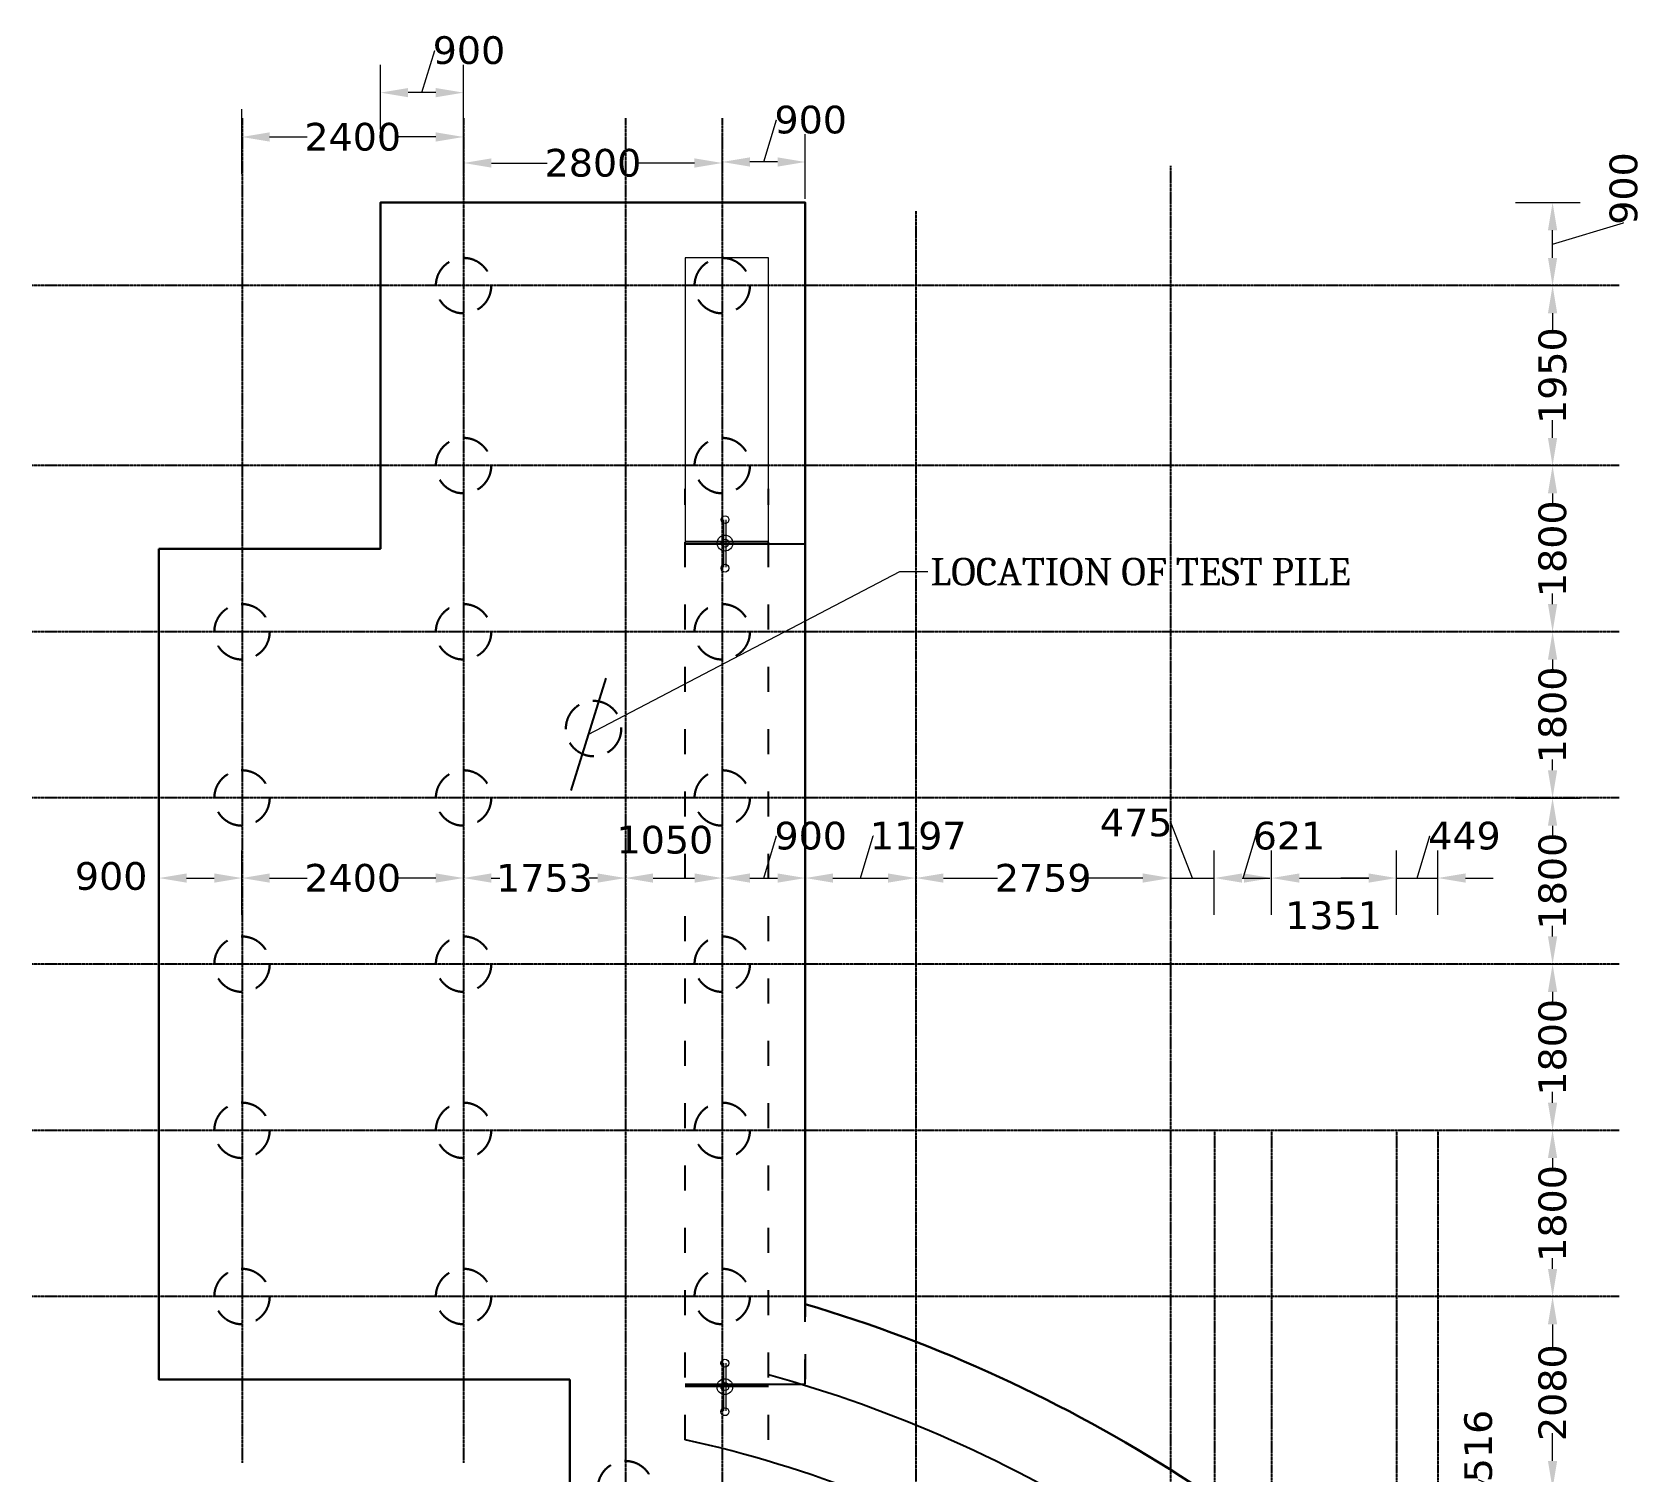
# Model space of a CAD drawing. Header units: millimetres. Extents: x 1475046 to 1606987, y -2702623 to -2509203.
# Drawn here: x 1589391 to 1606827, y -2670923 to -2655330 of the extents above; entities that cross this region are included whole.
import ezdxf

# ---------------------------------------------------------------- set-up
doc = ezdxf.new("R2010")
doc.units = ezdxf.units.MM
doc.header["$LTSCALE"] = 25
doc.header["$MEASUREMENT"] = 0
doc.header["$PDMODE"] = 3
for name, pattern in [('ACAD_ISO03W100', [30, 12, -18]), ('CENTER', [2, 1.25, -0.25, 0.25, -0.25]), ('HIDDEN', [0.375, 0.25, -0.125])]:
    doc.linetypes.add(name, pattern=pattern)
doc.layers.get('0').update_dxf_attribs({"lineweight": 13})
doc.layers.get('Defpoints').update_dxf_attribs({"color": 230, "lineweight": 9})
for name, color, linetype in [('CL', 8, 'CENTER'), ('Pile Cap', 21, 'Continuous'), ('SLOPEEARTH', 3, 'Continuous')]:
    doc.layers.add(name, color=color, linetype=linetype)
for name, color, linetype, lineweight in [('COLUMN', 1, 'Continuous', 25), ('DIMEN', 8, 'Continuous', 9), ('PILE', 214, 'Continuous', 30), ('text', 7, 'Continuous', 18)]:
    doc.layers.add(name, color=color, linetype=linetype, lineweight=lineweight)
doc.styles.get("Standard").update_dxf_attribs({"font": 'swissl.ttf'})
doc.styles.add('swis lt cn bt', font='verdana.ttf')
doc.dimstyles.new('meter', dxfattribs={"dimtxt": 150, "dimasz": 5, "dimexe": 3, "dimexo": 4, "dimgap": 1, "dimtad": 1, "dimdec": 0, "dimzin": 0, "dimdsep": 46, "dimtxsty": 'swis lt cn bt', "dimblk": 'OBLIQUE', "dimcen": 3, "dimdle": 3, "dimclrd": 8, "dimclre": 8, "dimclrt": 7, "dimadec": 0, "dimazin": 0, "dimtfac": 1, "dimtdec": 0, "dimtofl": 0, "dimtmove": 1, "dimatfit": 2, "dimldrblk": 'OBLIQUE', "dimfxl": 1, "dimtolj": 1, "dimtzin": 0, "dimlwd": 9, "dimlwe": 9, "dimarcsym": 0})

# ---------------------------------------------------------------- blocks, each defined once
blk = doc.blocks.new('*D157')
at = {"layer": 'Defpoints', "color": 0, "ltscale": 100, "transparency": 16777216}
for p in [(1596865, -2656736), (1596865, -2657175), (1597765, -2657175)]:
    blk.add_point(p, dxfattribs=at)
at = {"layer": 'DIMEN', "color": 8, "lineweight": 9, "ltscale": 100, "transparency": 16777216}
for p, q in [((1597315, -2656736), (1597453, -2656279)), ((1597453, -2656279), (1597455, -2656279)), ((1597465, -2656736), (1597165, -2656736))]:
    blk.add_line(p, q, dxfattribs=at)
at = {"layer": 'DIMEN', "color": 5, "lineweight": 9, "ltscale": 100, "transparency": 16777216}
for p, q in [((1596865, -2657136), (1596865, -2656436)), ((1597765, -2657136), (1597765, -2656436))]:
    blk.add_line(p, q, dxfattribs=at)
at = {"layer": 'DIMEN', "color": 8, "ltscale": 100, "transparency": 16777216}
for points in [[(1597165, -2656686), (1597165, -2656786), (1596865, -2656736)], [(1597465, -2656686), (1597465, -2656786), (1597765, -2656736)]]:
    blk.add_solid(points, dxfattribs=at)
at = {"layer": 'DIMEN', "color": 7, "ltscale": 100, "transparency": 16777216, "insert": (1597824, -2656279), "char_height": 300, "attachment_point": 5, "style": 'swis lt cn bt'}
blk.add_mtext('\\A1;900', dxfattribs=at)
blk = doc.blocks.new('_Oblique')
at = {"color": 0, "linetype": 'ByBlock', "lineweight": -2}
blk.add_line((-0.5, -0.5), (0.5, 0.5), dxfattribs=at)
blk = doc.blocks.new('*D158')
at = {"layer": 'Defpoints', "color": 0, "ltscale": 100, "transparency": 16777216}
for p in [(1594065, -2656747), (1594065, -2657175), (1596865, -2657175)]:
    blk.add_point(p, dxfattribs=at)
at = {"layer": 'DIMEN', "color": 5, "lineweight": 9, "ltscale": 100, "transparency": 16777216}
for p, q in [((1594065, -2657147), (1594065, -2656447)), ((1596865, -2657147), (1596865, -2656447))]:
    blk.add_line(p, q, dxfattribs=at)
at = {"layer": 'DIMEN', "color": 8, "lineweight": 9, "ltscale": 100, "transparency": 16777216}
for p, q in [((1594365, -2656747), (1594970, -2656747)), ((1596565, -2656747), (1595961, -2656747))]:
    blk.add_line(p, q, dxfattribs=at)
at = {"layer": 'DIMEN', "color": 8, "ltscale": 100, "transparency": 16777216}
for points in [[(1594365, -2656697), (1594365, -2656797), (1594065, -2656747)], [(1596565, -2656697), (1596565, -2656797), (1596865, -2656747)]]:
    blk.add_solid(points, dxfattribs=at)
at = {"layer": 'DIMEN', "color": 7, "ltscale": 100, "transparency": 16777216, "insert": (1595465, -2656747), "char_height": 300, "attachment_point": 5, "style": 'swis lt cn bt'}
blk.add_mtext('\\A1;2800', dxfattribs=at)
blk = doc.blocks.new('*D159')
at = {"layer": 'Defpoints', "color": 0, "ltscale": 100, "transparency": 16777216}
for p in [(1593163, -2655985), (1593163, -2657175), (1594063, -2657175)]:
    blk.add_point(p, dxfattribs=at)
at = {"layer": 'DIMEN', "color": 8, "lineweight": 9, "ltscale": 100, "transparency": 16777216}
for p, q in [((1593613, -2655985), (1593751, -2655527)), ((1593751, -2655527), (1593753, -2655527)), ((1593763, -2655985), (1593463, -2655985))]:
    blk.add_line(p, q, dxfattribs=at)
at = {"layer": 'DIMEN', "color": 5, "lineweight": 9, "ltscale": 100, "transparency": 16777216}
for p, q in [((1593163, -2656385), (1593163, -2655685)), ((1594063, -2656385), (1594063, -2655685))]:
    blk.add_line(p, q, dxfattribs=at)
at = {"layer": 'DIMEN', "color": 8, "ltscale": 100, "transparency": 16777216}
for points in [[(1593463, -2655935), (1593463, -2656035), (1593163, -2655985)], [(1593763, -2655935), (1593763, -2656035), (1594063, -2655985)]]:
    blk.add_solid(points, dxfattribs=at)
at = {"layer": 'DIMEN', "color": 7, "ltscale": 100, "transparency": 16777216, "insert": (1594122, -2655527), "char_height": 300, "attachment_point": 5, "style": 'swis lt cn bt'}
blk.add_mtext('\\A1;900', dxfattribs=at)
blk = doc.blocks.new('*D160')
at = {"layer": 'Defpoints', "color": 0, "ltscale": 100, "transparency": 16777216}
for p in [(1591663, -2656465), (1591663, -2657384), (1594063, -2657384)]:
    blk.add_point(p, dxfattribs=at)
at = {"layer": 'DIMEN', "color": 5, "lineweight": 9, "ltscale": 100, "transparency": 16777216}
for p, q in [((1591663, -2656865), (1591663, -2656165)), ((1594063, -2656865), (1594063, -2656165))]:
    blk.add_line(p, q, dxfattribs=at)
at = {"layer": 'DIMEN', "color": 8, "lineweight": 9, "ltscale": 100, "transparency": 16777216}
for p, q in [((1591963, -2656465), (1592368, -2656465)), ((1593763, -2656465), (1593359, -2656465))]:
    blk.add_line(p, q, dxfattribs=at)
at = {"layer": 'DIMEN', "color": 8, "ltscale": 100, "transparency": 16777216}
for points in [[(1591963, -2656415), (1591963, -2656515), (1591663, -2656465)], [(1593763, -2656415), (1593763, -2656515), (1594063, -2656465)]]:
    blk.add_solid(points, dxfattribs=at)
at = {"layer": 'DIMEN', "color": 7, "ltscale": 100, "transparency": 16777216, "insert": (1592863, -2656465), "char_height": 300, "attachment_point": 5, "style": 'swis lt cn bt'}
blk.add_mtext('\\A1;2400', dxfattribs=at)
blk = doc.blocks.new('*D170')
at = {"layer": 'Defpoints', "color": 0, "ltscale": 100, "transparency": 16777216}
for p in [(1604617, -2671106), (1605860, -2671106), (1604617, -2671622)]:
    blk.add_point(p, dxfattribs=at)
at = {"layer": 'DIMEN', "color": 8, "lineweight": 9, "ltscale": 100, "transparency": 16777216}
for p, q in [((1605860, -2670806), (1605860, -2670506)), ((1605056, -2671011), (1605056, -2671009)), ((1605860, -2671364), (1605056, -2671011)), ((1605860, -2671622), (1605860, -2671106)), ((1605860, -2671922), (1605860, -2672222))]:
    blk.add_line(p, q, dxfattribs=at)
at = {"layer": 'DIMEN', "color": 5, "lineweight": 9, "ltscale": 100, "transparency": 16777216}
for p, q in [((1605460, -2671106), (1606160, -2671106)), ((1605460, -2671622), (1606160, -2671622))]:
    blk.add_line(p, q, dxfattribs=at)
at = {"layer": 'DIMEN', "color": 8, "ltscale": 100, "transparency": 16777216}
for points in [[(1605810, -2670806), (1605910, -2670806), (1605860, -2671106)], [(1605810, -2671922), (1605910, -2671922), (1605860, -2671622)]]:
    blk.add_solid(points, dxfattribs=at)
at = {"layer": 'DIMEN', "color": 7, "ltscale": 100, "transparency": 16777216, "insert": (1605056, -2670644), "char_height": 300, "attachment_point": 5, "rotation": 90, "style": 'swis lt cn bt'}
blk.add_mtext('\\A1;516', dxfattribs=at)
blk = doc.blocks.new('*D171')
at = {"layer": 'Defpoints', "color": 0, "ltscale": 100, "transparency": 16777216}
for p in [(1604617, -2669026), (1605860, -2669026), (1604617, -2671106)]:
    blk.add_point(p, dxfattribs=at)
at = {"layer": 'DIMEN', "color": 5, "lineweight": 9, "ltscale": 100, "transparency": 16777216}
for p, q in [((1605460, -2669026), (1606160, -2669026)), ((1605460, -2671106), (1606160, -2671106))]:
    blk.add_line(p, q, dxfattribs=at)
at = {"layer": 'DIMEN', "color": 8, "lineweight": 9, "ltscale": 100, "transparency": 16777216}
for p, q in [((1605860, -2669326), (1605860, -2669570)), ((1605860, -2670806), (1605860, -2670562))]:
    blk.add_line(p, q, dxfattribs=at)
at = {"layer": 'DIMEN', "color": 8, "ltscale": 100, "transparency": 16777216}
for points in [[(1605810, -2669326), (1605910, -2669326), (1605860, -2669026)], [(1605810, -2670806), (1605910, -2670806), (1605860, -2671106)]]:
    blk.add_solid(points, dxfattribs=at)
at = {"layer": 'DIMEN', "color": 7, "ltscale": 100, "transparency": 16777216, "insert": (1605860, -2670066), "char_height": 300, "attachment_point": 5, "rotation": 90, "style": 'swis lt cn bt'}
blk.add_mtext('\\A1;2080', dxfattribs=at)
blk = doc.blocks.new('*D172')
at = {"layer": 'Defpoints', "color": 0, "ltscale": 100, "transparency": 16777216}
for p in [(1604617, -2667225), (1605860, -2667225), (1604617, -2669025)]:
    blk.add_point(p, dxfattribs=at)
at = {"layer": 'DIMEN', "color": 5, "lineweight": 9, "ltscale": 100, "transparency": 16777216}
for p, q in [((1605460, -2667225), (1606160, -2667225)), ((1605460, -2669025), (1606160, -2669025))]:
    blk.add_line(p, q, dxfattribs=at)
at = {"layer": 'DIMEN', "color": 8, "lineweight": 9, "ltscale": 100, "transparency": 16777216}
for p, q in [((1605860, -2667525), (1605860, -2667641)), ((1605860, -2668725), (1605860, -2668609))]:
    blk.add_line(p, q, dxfattribs=at)
at = {"layer": 'DIMEN', "color": 8, "ltscale": 100, "transparency": 16777216}
for points in [[(1605810, -2667525), (1605910, -2667525), (1605860, -2667225)], [(1605810, -2668725), (1605910, -2668725), (1605860, -2669025)]]:
    blk.add_solid(points, dxfattribs=at)
at = {"layer": 'DIMEN', "color": 7, "ltscale": 100, "transparency": 16777216, "insert": (1605860, -2668125), "char_height": 300, "attachment_point": 5, "rotation": 90, "style": 'swis lt cn bt'}
blk.add_mtext('\\A1;1800', dxfattribs=at)
blk = doc.blocks.new('*D173')
at = {"layer": 'Defpoints', "color": 0, "ltscale": 100, "transparency": 16777216}
for p in [(1601721, -2665425), (1605860, -2665425), (1604617, -2667225)]:
    blk.add_point(p, dxfattribs=at)
at = {"layer": 'DIMEN', "color": 5, "lineweight": 9, "ltscale": 100, "transparency": 16777216}
for p, q in [((1605460, -2665425), (1606160, -2665425)), ((1605460, -2667225), (1606160, -2667225))]:
    blk.add_line(p, q, dxfattribs=at)
at = {"layer": 'DIMEN', "color": 8, "lineweight": 9, "ltscale": 100, "transparency": 16777216}
for p, q in [((1605860, -2665725), (1605860, -2665841)), ((1605860, -2666925), (1605860, -2666809))]:
    blk.add_line(p, q, dxfattribs=at)
at = {"layer": 'DIMEN', "color": 8, "ltscale": 100, "transparency": 16777216}
for points in [[(1605810, -2665725), (1605910, -2665725), (1605860, -2665425)], [(1605810, -2666925), (1605910, -2666925), (1605860, -2667225)]]:
    blk.add_solid(points, dxfattribs=at)
at = {"layer": 'DIMEN', "color": 7, "ltscale": 100, "transparency": 16777216, "insert": (1605860, -2666325), "char_height": 300, "attachment_point": 5, "rotation": 90, "style": 'swis lt cn bt'}
blk.add_mtext('\\A1;1800', dxfattribs=at)
blk = doc.blocks.new('*D174')
at = {"layer": 'Defpoints', "color": 0, "ltscale": 100, "transparency": 16777216}
for p in [(1601721, -2663625), (1605860, -2663625), (1601721, -2665425)]:
    blk.add_point(p, dxfattribs=at)
at = {"layer": 'DIMEN', "color": 5, "lineweight": 9, "ltscale": 100, "transparency": 16777216}
for p, q in [((1605460, -2663625), (1606160, -2663625)), ((1605460, -2665425), (1606160, -2665425))]:
    blk.add_line(p, q, dxfattribs=at)
at = {"layer": 'DIMEN', "color": 8, "lineweight": 9, "ltscale": 100, "transparency": 16777216}
for p, q in [((1605860, -2663925), (1605860, -2664041)), ((1605860, -2665125), (1605860, -2665009))]:
    blk.add_line(p, q, dxfattribs=at)
at = {"layer": 'DIMEN', "color": 8, "ltscale": 100, "transparency": 16777216}
for points in [[(1605810, -2663925), (1605910, -2663925), (1605860, -2663625)], [(1605810, -2665125), (1605910, -2665125), (1605860, -2665425)]]:
    blk.add_solid(points, dxfattribs=at)
at = {"layer": 'DIMEN', "color": 7, "ltscale": 100, "transparency": 16777216, "insert": (1605860, -2664525), "char_height": 300, "attachment_point": 5, "rotation": 90, "style": 'swis lt cn bt'}
blk.add_mtext('\\A1;1800', dxfattribs=at)
blk = doc.blocks.new('*D175')
at = {"layer": 'Defpoints', "color": 0, "ltscale": 100, "transparency": 16777216}
for p in [(1601721, -2661825), (1605860, -2661825), (1601721, -2663625)]:
    blk.add_point(p, dxfattribs=at)
at = {"layer": 'DIMEN', "color": 5, "lineweight": 9, "ltscale": 100, "transparency": 16777216}
for p, q in [((1605460, -2661825), (1606160, -2661825)), ((1605460, -2663625), (1606160, -2663625))]:
    blk.add_line(p, q, dxfattribs=at)
at = {"layer": 'DIMEN', "color": 8, "lineweight": 9, "ltscale": 100, "transparency": 16777216}
for p, q in [((1605860, -2662125), (1605860, -2662241)), ((1605860, -2663325), (1605860, -2663209))]:
    blk.add_line(p, q, dxfattribs=at)
at = {"layer": 'DIMEN', "color": 8, "ltscale": 100, "transparency": 16777216}
for points in [[(1605810, -2662125), (1605910, -2662125), (1605860, -2661825)], [(1605810, -2663325), (1605910, -2663325), (1605860, -2663625)]]:
    blk.add_solid(points, dxfattribs=at)
at = {"layer": 'DIMEN', "color": 7, "ltscale": 100, "transparency": 16777216, "insert": (1605860, -2662725), "char_height": 300, "attachment_point": 5, "rotation": 90, "style": 'swis lt cn bt'}
blk.add_mtext('\\A1;1800', dxfattribs=at)
blk = doc.blocks.new('*D176')
at = {"layer": 'Defpoints', "color": 0, "ltscale": 100, "transparency": 16777216}
for p in [(1601721, -2660025), (1605860, -2660025), (1601721, -2661825)]:
    blk.add_point(p, dxfattribs=at)
at = {"layer": 'DIMEN', "color": 5, "lineweight": 9, "ltscale": 100, "transparency": 16777216}
for p, q in [((1605460, -2660025), (1606160, -2660025)), ((1605460, -2661825), (1606160, -2661825))]:
    blk.add_line(p, q, dxfattribs=at)
at = {"layer": 'DIMEN', "color": 8, "lineweight": 9, "ltscale": 100, "transparency": 16777216}
for p, q in [((1605860, -2660325), (1605860, -2660441)), ((1605860, -2661525), (1605860, -2661409))]:
    blk.add_line(p, q, dxfattribs=at)
at = {"layer": 'DIMEN', "color": 8, "ltscale": 100, "transparency": 16777216}
for points in [[(1605810, -2660325), (1605910, -2660325), (1605860, -2660025)], [(1605810, -2661525), (1605910, -2661525), (1605860, -2661825)]]:
    blk.add_solid(points, dxfattribs=at)
at = {"layer": 'DIMEN', "color": 7, "ltscale": 100, "transparency": 16777216, "insert": (1605860, -2660925), "char_height": 300, "attachment_point": 5, "rotation": 90, "style": 'swis lt cn bt'}
blk.add_mtext('\\A1;1800', dxfattribs=at)
blk = doc.blocks.new('*D177')
at = {"layer": 'Defpoints', "color": 0, "ltscale": 100, "transparency": 16777216}
for p in [(1601721, -2658074), (1605860, -2658074), (1601721, -2660025)]:
    blk.add_point(p, dxfattribs=at)
at = {"layer": 'DIMEN', "color": 5, "lineweight": 9, "ltscale": 100, "transparency": 16777216}
for p, q in [((1605460, -2658074), (1606160, -2658074)), ((1605460, -2660025), (1606160, -2660025))]:
    blk.add_line(p, q, dxfattribs=at)
at = {"layer": 'DIMEN', "color": 8, "lineweight": 9, "ltscale": 100, "transparency": 16777216}
for p, q in [((1605860, -2658374), (1605860, -2658566)), ((1605860, -2659725), (1605860, -2659534))]:
    blk.add_line(p, q, dxfattribs=at)
at = {"layer": 'DIMEN', "color": 8, "ltscale": 100, "transparency": 16777216}
for points in [[(1605810, -2658374), (1605910, -2658374), (1605860, -2658074)], [(1605810, -2659725), (1605910, -2659725), (1605860, -2660025)]]:
    blk.add_solid(points, dxfattribs=at)
at = {"layer": 'DIMEN', "color": 7, "ltscale": 100, "transparency": 16777216, "insert": (1605860, -2659050), "char_height": 300, "attachment_point": 5, "rotation": 90, "style": 'swis lt cn bt'}
blk.add_mtext('\\A1;1950', dxfattribs=at)
blk = doc.blocks.new('*D178')
at = {"layer": 'Defpoints', "color": 0, "ltscale": 100, "transparency": 16777216}
for p in [(1597765, -2657175), (1605860, -2657175), (1601721, -2658075)]:
    blk.add_point(p, dxfattribs=at)
at = {"layer": 'DIMEN', "color": 5, "lineweight": 9, "ltscale": 100, "transparency": 16777216}
for p, q in [((1605460, -2657175), (1606160, -2657175)), ((1605460, -2658075), (1606160, -2658075))]:
    blk.add_line(p, q, dxfattribs=at)
at = {"layer": 'DIMEN', "color": 8, "lineweight": 9, "ltscale": 100, "transparency": 16777216}
for p, q in [((1605860, -2657625), (1606630, -2657394)), ((1606630, -2657394), (1606630, -2657392)), ((1605860, -2657775), (1605860, -2657475))]:
    blk.add_line(p, q, dxfattribs=at)
at = {"layer": 'DIMEN', "color": 8, "ltscale": 100, "transparency": 16777216}
for points in [[(1605810, -2657475), (1605910, -2657475), (1605860, -2657175)], [(1605810, -2657775), (1605910, -2657775), (1605860, -2658075)]]:
    blk.add_solid(points, dxfattribs=at)
at = {"layer": 'DIMEN', "color": 7, "ltscale": 100, "transparency": 16777216, "insert": (1606630, -2657023), "char_height": 300, "attachment_point": 5, "rotation": 90, "style": 'swis lt cn bt'}
blk.add_mtext('\\A1;900', dxfattribs=at)
blk = doc.blocks.new('*D179')
at = {"layer": 'Defpoints', "color": 0, "ltscale": 100, "transparency": 16777216}
for p in [(1591663, -2664492), (1590763, -2665425), (1591663, -2665425)]:
    blk.add_point(p, dxfattribs=at)
at = {"layer": 'DIMEN', "color": 5, "lineweight": 9, "ltscale": 100, "transparency": 16777216}
for p, q in [((1590763, -2664892), (1590763, -2664192)), ((1591663, -2664892), (1591663, -2664192))]:
    blk.add_line(p, q, dxfattribs=at)
at = {"layer": 'DIMEN', "color": 8, "lineweight": 9, "ltscale": 100, "transparency": 16777216}
blk.add_line((1591063, -2664492), (1591363, -2664492), dxfattribs=at)
at = {"layer": 'DIMEN', "color": 8, "ltscale": 100, "transparency": 16777216}
for points in [[(1591063, -2664442), (1591063, -2664542), (1590763, -2664492)], [(1591363, -2664442), (1591363, -2664542), (1591663, -2664492)]]:
    blk.add_solid(points, dxfattribs=at)
at = {"layer": 'DIMEN', "color": 7, "ltscale": 100, "transparency": 16777216, "insert": (1590246, -2664472), "char_height": 300, "attachment_point": 5, "style": 'swis lt cn bt'}
blk.add_mtext('\\A1;900', dxfattribs=at)
blk = doc.blocks.new('*D180')
at = {"layer": 'Defpoints', "color": 0, "ltscale": 100, "transparency": 16777216}
for p in [(1594063, -2664492), (1591663, -2665425), (1594063, -2665425)]:
    blk.add_point(p, dxfattribs=at)
at = {"layer": 'DIMEN', "color": 5, "lineweight": 9, "ltscale": 100, "transparency": 16777216}
for p, q in [((1591663, -2664892), (1591663, -2664192)), ((1594063, -2664892), (1594063, -2664192))]:
    blk.add_line(p, q, dxfattribs=at)
at = {"layer": 'DIMEN', "color": 8, "lineweight": 9, "ltscale": 100, "transparency": 16777216}
for p, q in [((1591963, -2664492), (1592368, -2664492)), ((1593763, -2664492), (1593359, -2664492))]:
    blk.add_line(p, q, dxfattribs=at)
at = {"layer": 'DIMEN', "color": 8, "ltscale": 100, "transparency": 16777216}
for points in [[(1591963, -2664442), (1591963, -2664542), (1591663, -2664492)], [(1593763, -2664442), (1593763, -2664542), (1594063, -2664492)]]:
    blk.add_solid(points, dxfattribs=at)
at = {"layer": 'DIMEN', "color": 7, "ltscale": 100, "transparency": 16777216, "insert": (1592863, -2664492), "char_height": 300, "attachment_point": 5, "style": 'swis lt cn bt'}
blk.add_mtext('\\A1;2400', dxfattribs=at)
blk = doc.blocks.new('*D181')
at = {"layer": 'Defpoints', "color": 0, "ltscale": 100, "transparency": 16777216}
for p in [(1595816, -2664492), (1594063, -2665425), (1595816, -2665425)]:
    blk.add_point(p, dxfattribs=at)
at = {"layer": 'DIMEN', "color": 5, "lineweight": 9, "ltscale": 100, "transparency": 16777216}
for p, q in [((1594063, -2664892), (1594063, -2664192)), ((1595816, -2664892), (1595816, -2664192))]:
    blk.add_line(p, q, dxfattribs=at)
at = {"layer": 'DIMEN', "color": 8, "lineweight": 9, "ltscale": 100, "transparency": 16777216}
for p, q in [((1594363, -2664492), (1594458, -2664492)), ((1595516, -2664492), (1595422, -2664492))]:
    blk.add_line(p, q, dxfattribs=at)
at = {"layer": 'DIMEN', "color": 8, "ltscale": 100, "transparency": 16777216}
for points in [[(1594363, -2664442), (1594363, -2664542), (1594063, -2664492)], [(1595516, -2664442), (1595516, -2664542), (1595816, -2664492)]]:
    blk.add_solid(points, dxfattribs=at)
at = {"layer": 'DIMEN', "color": 7, "ltscale": 100, "transparency": 16777216, "insert": (1594940, -2664492), "char_height": 300, "attachment_point": 5, "style": 'swis lt cn bt'}
blk.add_mtext('\\A1;1753', dxfattribs=at)
blk = doc.blocks.new('*D182')
at = {"layer": 'Defpoints', "color": 0, "ltscale": 100, "transparency": 16777216}
for p in [(1596866, -2664492), (1595816, -2665425), (1596866, -2665424)]:
    blk.add_point(p, dxfattribs=at)
at = {"layer": 'DIMEN', "color": 5, "lineweight": 9, "ltscale": 100, "transparency": 16777216}
for p, q in [((1595816, -2664892), (1595816, -2664192)), ((1596866, -2664892), (1596866, -2664192))]:
    blk.add_line(p, q, dxfattribs=at)
at = {"layer": 'DIMEN', "color": 8, "lineweight": 9, "ltscale": 100, "transparency": 16777216}
blk.add_line((1596116, -2664492), (1596566, -2664492), dxfattribs=at)
at = {"layer": 'DIMEN', "color": 8, "ltscale": 100, "transparency": 16777216}
for points in [[(1596116, -2664442), (1596116, -2664542), (1595816, -2664492)], [(1596566, -2664442), (1596566, -2664542), (1596866, -2664492)]]:
    blk.add_solid(points, dxfattribs=at)
at = {"layer": 'DIMEN', "color": 7, "ltscale": 100, "transparency": 16777216, "insert": (1596244, -2664079), "char_height": 300, "attachment_point": 5, "style": 'swis lt cn bt'}
blk.add_mtext('\\A1;1050', dxfattribs=at)
blk = doc.blocks.new('*D183')
at = {"layer": 'Defpoints', "color": 0, "ltscale": 100, "transparency": 16777216}
for p in [(1597765, -2664492), (1596865, -2665425), (1597765, -2665425)]:
    blk.add_point(p, dxfattribs=at)
at = {"layer": 'DIMEN', "color": 8, "lineweight": 9, "ltscale": 100, "transparency": 16777216}
for p, q in [((1597315, -2664492), (1597453, -2664035)), ((1597453, -2664035), (1597455, -2664035)), ((1597165, -2664492), (1597465, -2664492))]:
    blk.add_line(p, q, dxfattribs=at)
at = {"layer": 'DIMEN', "color": 5, "lineweight": 9, "ltscale": 100, "transparency": 16777216}
for p, q in [((1596865, -2664892), (1596865, -2664192)), ((1597765, -2664892), (1597765, -2664192))]:
    blk.add_line(p, q, dxfattribs=at)
at = {"layer": 'DIMEN', "color": 8, "ltscale": 100, "transparency": 16777216}
for points in [[(1597165, -2664442), (1597165, -2664542), (1596865, -2664492)], [(1597465, -2664442), (1597465, -2664542), (1597765, -2664492)]]:
    blk.add_solid(points, dxfattribs=at)
at = {"layer": 'DIMEN', "color": 7, "ltscale": 100, "transparency": 16777216, "insert": (1597824, -2664035), "char_height": 300, "attachment_point": 5, "style": 'swis lt cn bt'}
blk.add_mtext('\\A1;900', dxfattribs=at)
blk = doc.blocks.new('*D184')
at = {"layer": 'Defpoints', "color": 0, "ltscale": 100, "transparency": 16777216}
for p in [(1598962, -2664492), (1597765, -2665425), (1598962, -2665425)]:
    blk.add_point(p, dxfattribs=at)
at = {"layer": 'DIMEN', "color": 8, "lineweight": 9, "ltscale": 100, "transparency": 16777216}
for p, q in [((1598364, -2664492), (1598501, -2664035)), ((1598501, -2664035), (1598503, -2664035)), ((1598065, -2664492), (1598662, -2664492))]:
    blk.add_line(p, q, dxfattribs=at)
at = {"layer": 'DIMEN', "color": 5, "lineweight": 9, "ltscale": 100, "transparency": 16777216}
for p, q in [((1597765, -2664892), (1597765, -2664192)), ((1598962, -2664892), (1598962, -2664192))]:
    blk.add_line(p, q, dxfattribs=at)
at = {"layer": 'DIMEN', "color": 8, "ltscale": 100, "transparency": 16777216}
for points in [[(1598065, -2664442), (1598065, -2664542), (1597765, -2664492)], [(1598662, -2664442), (1598662, -2664542), (1598962, -2664492)]]:
    blk.add_solid(points, dxfattribs=at)
at = {"layer": 'DIMEN', "color": 7, "ltscale": 100, "transparency": 16777216, "insert": (1598988, -2664035), "char_height": 300, "attachment_point": 5, "style": 'swis lt cn bt'}
blk.add_mtext('\\A1;1197', dxfattribs=at)
blk = doc.blocks.new('*D185')
at = {"layer": 'Defpoints', "color": 0, "ltscale": 100, "transparency": 16777216}
for p in [(1601721, -2664492), (1598962, -2665425), (1601721, -2665425)]:
    blk.add_point(p, dxfattribs=at)
at = {"layer": 'DIMEN', "color": 5, "lineweight": 9, "ltscale": 100, "transparency": 16777216}
for p, q in [((1598962, -2664892), (1598962, -2664192)), ((1601721, -2664892), (1601721, -2664192))]:
    blk.add_line(p, q, dxfattribs=at)
at = {"layer": 'DIMEN', "color": 8, "lineweight": 9, "ltscale": 100, "transparency": 16777216}
for p, q in [((1599262, -2664492), (1599846, -2664492)), ((1601421, -2664492), (1600837, -2664492))]:
    blk.add_line(p, q, dxfattribs=at)
at = {"layer": 'DIMEN', "color": 8, "ltscale": 100, "transparency": 16777216}
for points in [[(1599262, -2664442), (1599262, -2664542), (1598962, -2664492)], [(1601421, -2664442), (1601421, -2664542), (1601721, -2664492)]]:
    blk.add_solid(points, dxfattribs=at)
at = {"layer": 'DIMEN', "color": 7, "ltscale": 100, "transparency": 16777216, "insert": (1600342, -2664492), "char_height": 300, "attachment_point": 5, "style": 'swis lt cn bt'}
blk.add_mtext('\\A1;2759', dxfattribs=at)
blk = doc.blocks.new('*D186')
at = {"layer": 'Defpoints', "color": 0, "ltscale": 100, "transparency": 16777216}
for p in [(1602196, -2664492), (1601721, -2665425), (1602196, -2667225)]:
    blk.add_point(p, dxfattribs=at)
at = {"layer": 'DIMEN', "color": 8, "lineweight": 9, "ltscale": 100, "transparency": 16777216}
for p, q in [((1601724, -2663892), (1601722, -2663892)), ((1601959, -2664492), (1601724, -2663892)), ((1601421, -2664492), (1601121, -2664492)), ((1601721, -2664492), (1602196, -2664492)), ((1602496, -2664492), (1602796, -2664492))]:
    blk.add_line(p, q, dxfattribs=at)
at = {"layer": 'DIMEN', "color": 5, "lineweight": 9, "ltscale": 100, "transparency": 16777216}
for p, q in [((1601721, -2664892), (1601721, -2664192)), ((1602196, -2664892), (1602196, -2664192))]:
    blk.add_line(p, q, dxfattribs=at)
at = {"layer": 'DIMEN', "color": 8, "ltscale": 100, "transparency": 16777216}
for points in [[(1601421, -2664442), (1601421, -2664542), (1601721, -2664492)], [(1602496, -2664442), (1602496, -2664542), (1602196, -2664492)]]:
    blk.add_solid(points, dxfattribs=at)
at = {"layer": 'DIMEN', "color": 7, "ltscale": 100, "transparency": 16777216, "insert": (1601350, -2663892), "char_height": 300, "attachment_point": 5, "style": 'swis lt cn bt'}
blk.add_mtext('\\A1;475', dxfattribs=at)
blk = doc.blocks.new('*D187')
at = {"layer": 'Defpoints', "color": 0, "ltscale": 100, "transparency": 16777216}
for p in [(1602817, -2664492), (1602196, -2667225), (1602817, -2667225)]:
    blk.add_point(p, dxfattribs=at)
at = {"layer": 'DIMEN', "color": 8, "lineweight": 9, "ltscale": 100, "transparency": 16777216}
for p, q in [((1602507, -2664492), (1602644, -2664035)), ((1602644, -2664035), (1602646, -2664035)), ((1602496, -2664492), (1602517, -2664492))]:
    blk.add_line(p, q, dxfattribs=at)
at = {"layer": 'DIMEN', "color": 5, "lineweight": 9, "ltscale": 100, "transparency": 16777216}
for p, q in [((1602196, -2664892), (1602196, -2664192)), ((1602817, -2664892), (1602817, -2664192))]:
    blk.add_line(p, q, dxfattribs=at)
at = {"layer": 'DIMEN', "color": 8, "ltscale": 100, "transparency": 16777216}
for points in [[(1602496, -2664442), (1602496, -2664542), (1602196, -2664492)], [(1602517, -2664442), (1602517, -2664542), (1602817, -2664492)]]:
    blk.add_solid(points, dxfattribs=at)
at = {"layer": 'DIMEN', "color": 7, "ltscale": 100, "transparency": 16777216, "insert": (1603005, -2664035), "char_height": 300, "attachment_point": 5, "style": 'swis lt cn bt'}
blk.add_mtext('\\A1;621', dxfattribs=at)
blk = doc.blocks.new('*D188')
at = {"layer": 'Defpoints', "color": 0, "ltscale": 100, "transparency": 16777216}
for p in [(1604168, -2664492), (1602817, -2667225), (1604168, -2667225)]:
    blk.add_point(p, dxfattribs=at)
at = {"layer": 'DIMEN', "color": 5, "lineweight": 9, "ltscale": 100, "transparency": 16777216}
for p, q in [((1602817, -2664892), (1602817, -2664192)), ((1604168, -2664892), (1604168, -2664192))]:
    blk.add_line(p, q, dxfattribs=at)
at = {"layer": 'DIMEN', "color": 8, "lineweight": 9, "ltscale": 100, "transparency": 16777216}
blk.add_line((1603117, -2664492), (1603868, -2664492), dxfattribs=at)
at = {"layer": 'DIMEN', "color": 8, "ltscale": 100, "transparency": 16777216}
for points in [[(1603117, -2664442), (1603117, -2664542), (1602817, -2664492)], [(1603868, -2664442), (1603868, -2664542), (1604168, -2664492)]]:
    blk.add_solid(points, dxfattribs=at)
at = {"layer": 'DIMEN', "color": 7, "ltscale": 100, "transparency": 16777216, "insert": (1603487, -2664898), "char_height": 300, "attachment_point": 5, "style": 'swis lt cn bt'}
blk.add_mtext('\\A1;1351', dxfattribs=at)
blk = doc.blocks.new('*D189')
at = {"layer": 'Defpoints', "color": 0, "ltscale": 100, "transparency": 16777216}
for p in [(1604617, -2664492), (1604168, -2667225), (1604617, -2667225)]:
    blk.add_point(p, dxfattribs=at)
at = {"layer": 'DIMEN', "color": 8, "lineweight": 9, "ltscale": 100, "transparency": 16777216}
for p, q in [((1604392, -2664492), (1604530, -2664035)), ((1604530, -2664035), (1604532, -2664035)), ((1603868, -2664492), (1603568, -2664492)), ((1604168, -2664492), (1604617, -2664492)), ((1604917, -2664492), (1605217, -2664492))]:
    blk.add_line(p, q, dxfattribs=at)
at = {"layer": 'DIMEN', "color": 5, "lineweight": 9, "ltscale": 100, "transparency": 16777216}
for p, q in [((1604168, -2664892), (1604168, -2664192)), ((1604617, -2664892), (1604617, -2664192))]:
    blk.add_line(p, q, dxfattribs=at)
at = {"layer": 'DIMEN', "color": 8, "ltscale": 100, "transparency": 16777216}
for points in [[(1603868, -2664442), (1603868, -2664542), (1604168, -2664492)], [(1604917, -2664442), (1604917, -2664542), (1604617, -2664492)]]:
    blk.add_solid(points, dxfattribs=at)
at = {"layer": 'DIMEN', "color": 7, "ltscale": 100, "transparency": 16777216, "insert": (1604905, -2664035), "char_height": 300, "attachment_point": 5, "style": 'swis lt cn bt'}
blk.add_mtext('\\A1;449', dxfattribs=at)

msp = doc.modelspace()

# ---------------------------------------------------------------- linework, layer by layer
at = {"ltscale": 100}
for p, q in [((1596883.5, -2661126.1), (1596883.5, -2660611.3)), ((1596909.3, -2661126.1), (1596909.3, -2660611.3)), ((1596882.2, -2670262.6), (1596882.2, -2669747.8)), ((1596908, -2670262.6), (1596908, -2669747.8))]:
    msp.add_line(p, q, dxfattribs=at)
for centre, radius in [((1596895.5, -2660610.1), 42.9), ((1596895.5, -2660863.9), 85.8), ((1596895.5, -2660863.9), 42.9), ((1596895.5, -2661135.7), 42.9), ((1596894.2, -2669746.6), 42.9), ((1596894.2, -2670000.4), 85.8), ((1596894.2, -2670000.4), 42.9), ((1596894.2, -2670272.2), 42.9), ((1596894.2, -2670272.2), 42.9)]:
    msp.add_circle(centre, radius, dxfattribs=at)
at = {"layer": 'CL', "color": 14, "ltscale": 0.4}
for p, q in [((1591663.4, -2656260.5), (1591663.4, -2670824.8)), ((1594063.4, -2656260.5), (1594063.4, -2670824.8)), ((1595816, -2656260.5), (1595816, -2673095.1)), ((1596865.4, -2656260.5), (1596865.4, -2673687.1)), ((1601721.1, -2656776.1), (1601721.1, -2679112.4)), ((1598962.1, -2657268), (1598962.1, -2678401.6)), ((1606580.5, -2658075.4), (1589390.6, -2658075.4)), ((1606580.5, -2660024.8), (1589390.6, -2660024.8)), ((1606580.5, -2661824.8), (1589390.6, -2661824.8)), ((1606580.5, -2663624.8), (1589390.6, -2663624.8)), ((1606580.5, -2665424.8), (1589390.6, -2665424.8)), ((1606580.5, -2667224.8), (1589390.6, -2667224.8)), ((1602196.1, -2667224.8), (1602196.1, -2678386)), ((1602817, -2667224.8), (1602817, -2678383)), ((1604167.8, -2667224.8), (1604167.8, -2678376.5)), ((1604617, -2667224.8), (1604617, -2678374.4)), ((1606580.5, -2669024.8), (1589390.6, -2669024.8))]:
    msp.add_line(p, q, dxfattribs=at)
at = {"layer": 'COLUMN', "lineweight": 20, "ltscale": 100}
for p, q in [((1597365.4, -2657775.4), (1596465.4, -2657775.4)), ((1596465.4, -2657775.4), (1596465.4, -2660849.2)), ((1597365.4, -2660849.2), (1597365.4, -2657775.4))]:
    msp.add_line(p, q, dxfattribs=at)
msp.add_lwpolyline([(1597365.4, -2660849.2), (1596465.4, -2660849.2)], dxfattribs=at)
at = {"layer": 'PILE', "linetype": 'HIDDEN', "lineweight": 30, "ltscale": 50}
for centre in [(1594063.4, -2658075.4), (1596865.4, -2658075.4), (1594063.4, -2660024.8), (1596865.4, -2660024.8), (1591663.4, -2661824.8), (1594063.4, -2661824.8), (1596865.4, -2661824.8), (1595471.6, -2662873.1), (1591663.4, -2663624.8), (1594063.4, -2663624.8), (1596865.4, -2663624.8), (1591663.4, -2665424.8), (1594063.4, -2665424.8), (1596865.4, -2665424.8), (1591663.4, -2667224.8), (1594063.4, -2667224.8), (1596865.4, -2667224.8), (1591663.4, -2669024.8), (1594063.4, -2669024.8), (1596865.4, -2669024.8), (1595816, -2671106)]:
    msp.add_circle(centre, 300, dxfattribs=at)
at = {"layer": 'Pile Cap', "lineweight": 30, "ltscale": 100}
for points in [[(1590763.4, -2660924.8), (1593163.4, -2660924.8), (1593163.4, -2657175.4), (1597765.4, -2657175.4), (1597765.4, -2669106.3)], [(1595215.9, -2669924.8), (1590763.4, -2669924.8), (1590763.4, -2660924.8)]]:
    msp.add_lwpolyline(points, dxfattribs=at)
msp.add_lwpolyline([(1595215.9, -2669924.8), (1595216.1, -2671617.7, -0.1674317), (1602216.7, -2675167.8), (1602217, -2678021.4), (1605216.6, -2678021.4), (1605216.6, -2673895, 0.1420935), (1597765.4, -2669106.3)], format="xyb", dxfattribs=at)
at = {"layer": 'SLOPEEARTH', "linetype": 'ACAD_ISO03W100', "lineweight": -2, "ltscale": 0.9}
for p, q in [((1596465.4, -2670575.4), (1596465.4, -2660275.4)), ((1596465.6, -2670575.4), (1596465.6, -2660275.4)), ((1597365.4, -2670575.4), (1597365.4, -2660275.4)), ((1597765.4, -2669975.4), (1597765.4, -2660874.3)), ((1597765.4, -2660874.3), (1597765.4, -2669975.4))]:
    msp.add_line(p, q, dxfattribs=at)
at = {"layer": 'SLOPEEARTH', "lineweight": -2, "ltscale": 100}
for points in [[(1597365.4, -2660849.2), (1596465.4, -2660849.2)], [(1597765.4, -2660874.3), (1596465.4, -2660874.4)], [(1596465.4, -2669975.4), (1597765.4, -2669975.4)], [(1597365.4, -2670000.4), (1596465.4, -2670000.4)]]:
    msp.add_lwpolyline(points, dxfattribs=at)
for points in [[(1604365.6, -2677164.6), (1604365.6, -2674326.2, 0.1495768), (1597365.4, -2669872.3, 0.1495768)], [(1603465.6, -2677164.6), (1603465.6, -2674664.6, 0.1563776), (1596465.4, -2670575.4, 0.1610883)]]:
    msp.add_lwpolyline(points, format="xyb", dxfattribs=at)

# ---------------------------------------------------------------- texts
at = {"layer": 'text', "color": 7, "insert": (1599121.6, -2661024.8), "char_height": 297.6, "width": 422863.305, "attachment_point": 1}
msp.add_mtext('{\\fCambria|b0|i0|c0|p18;LOCATION OF TEST PILE}', dxfattribs=at)

# ---------------------------------------------------------------- dimensions: what is measured, and where the dimension line sits
at = {"layer": 'DIMEN', "ltscale": 100}
for base, p1, p2, angle, picture, middle in [((1593163.4, -2655984.7), (1594063.4, -2657175.4), (1593163.4, -2657175.4), 180, '*D159', (1593753.7, -2655527)), ((1591663.4, -2656464.9), (1594063.4, -2657384.2), (1591663.4, -2657384.2), 180, '*D160', (1592863.4, -2656464.9)), ((1596865.4, -2656736.2), (1597765.4, -2657175.4), (1596865.4, -2657175.4), 180, '*D157', (1597455.7, -2656278.6)), ((1594065.4, -2656747.3), (1596865.4, -2657175.4), (1594065.4, -2657175.4), 180, '*D158', (1595465.4, -2656747.3)), ((1605859.8, -2657175.4), (1601721.1, -2658075.4), (1597765.4, -2657175.4), 90, '*D178', (1606629.8, -2657391.4)), ((1605859.8, -2658074.5), (1601721.1, -2660024.8), (1601720.7, -2658074.5), 90, '*D177', (1605859.8, -2659049.6)), ((1605859.8, -2660024.8), (1601721.1, -2661824.8), (1601721.1, -2660024.8), 90, '*D176', (1605859.8, -2660924.8)), ((1605859.8, -2661824.8), (1601721.1, -2663624.8), (1601721.1, -2661824.8), 90, '*D175', (1605859.8, -2662724.8)), ((1605859.8, -2663624.8), (1601721.1, -2665424.8), (1601721.1, -2663624.8), 90, '*D174', (1605859.8, -2664524.8)), ((1605859.8, -2665424.8), (1604617, -2667224.8), (1601721.1, -2665424.8), 90, '*D173', (1605859.8, -2666324.8)), ((1605859.8, -2667224.8), (1604617, -2669024.8), (1604617, -2667224.8), 90, '*D172', (1605859.8, -2668124.8)), ((1605859.8, -2669025.8), (1604617, -2671106), (1604617, -2669025.8), 90, '*D171', (1605859.8, -2670065.9))]:
    dim = msp.add_linear_dim(base=base, p1=p1, p2=p2, angle=angle, dimstyle='meter', override={"dimtxt": 300, "dimasz": 300, "dimexe": 300, "dimtad": 0, "dimpost": '', "dimsah": 1, "dimdle": 20, "dimclre": 5, "dimfxl": 400, "dimfxlon": 1}, dxfattribs=at)
    dim.commit()
    dim.dimension.update_dxf_attribs({"geometry": picture, "text_midpoint": middle})
for base, p1, p2, picture, middle in [((1602196.1, -2664492.4), (1601721.1, -2665424.8), (1602196.1, -2667224.8), '*D186', (1601721.1, -2663891.9)), ((1596866.3, -2664492.4), (1595816, -2665424.8), (1596866.3, -2665424.4), '*D182', (1596243.5, -2664079.4)), ((1591663.4, -2664492.4), (1590763.4, -2665424.8), (1591663.4, -2665424.8), '*D179', (1590246.3, -2664471.9)), ((1604167.8, -2664492.4), (1602817, -2667224.8), (1604167.8, -2667224.8), '*D188', (1603487.3, -2664897.8))]:
    dim = msp.add_linear_dim(base=base, p1=p1, p2=p2, dimstyle='meter', override={"dimtxt": 300, "dimasz": 300, "dimexe": 300, "dimtad": 0, "dimpost": '', "dimsah": 1, "dimdle": 20, "dimclre": 5, "dimfxl": 400, "dimfxlon": 1}, dxfattribs=at)
    dim.commit()
    dim.dimension.update_dxf_attribs({"geometry": picture, "text_midpoint": middle, "dimtype": 160})
for base, p1, p2, picture, middle in [((1597765.4, -2664492.4), (1596865.4, -2665424.8), (1597765.4, -2665424.8), '*D183', (1597455.7, -2664034.8)), ((1598962.1, -2664492.4), (1597765.4, -2665424.8), (1598962.1, -2665424.8), '*D184', (1598504, -2664035)), ((1602817, -2664492.4), (1602196.1, -2667224.8), (1602817, -2667224.8), '*D187', (1602646.9, -2664034.7)), ((1604617, -2664492.4), (1604167.8, -2667224.8), (1604617, -2667224.8), '*D189', (1604532.6, -2664035)), ((1594063.4, -2664492.4), (1591663.4, -2665424.8), (1594063.4, -2665424.8), '*D180', (1592863.4, -2664492.4)), ((1595816, -2664492.4), (1594063.4, -2665424.8), (1595816, -2665424.8), '*D181', (1594939.7, -2664492.4)), ((1601721.1, -2664492.4), (1598962.1, -2665424.8), (1601721.1, -2665424.8), '*D185', (1600341.6, -2664492.4))]:
    dim = msp.add_linear_dim(base=base, p1=p1, p2=p2, dimstyle='meter', override={"dimtxt": 300, "dimasz": 300, "dimexe": 300, "dimtad": 0, "dimpost": '', "dimsah": 1, "dimdle": 20, "dimclre": 5, "dimfxl": 400, "dimfxlon": 1}, dxfattribs=at)
    dim.commit()
    dim.dimension.update_dxf_attribs({"geometry": picture, "text_midpoint": middle})
dim = msp.add_linear_dim(base=(1605859.8, -2671106), p1=(1604617, -2671621.7), p2=(1604617, -2671106), angle=90, dimstyle='meter', override={"dimtxt": 300, "dimasz": 300, "dimexe": 300, "dimtad": 0, "dimpost": '', "dimsah": 1, "dimdle": 20, "dimclre": 5, "dimfxl": 400, "dimfxlon": 1}, dxfattribs=at)
dim.commit()
dim.dimension.update_dxf_attribs({"geometry": '*D170', "text_midpoint": (1605055.7, -2671007.6), "dimtype": 160})

# ---------------------------------------------------------------- leaders
at = {"color": 4, "lineweight": -2, "ltscale": 100}
msp.add_leader([(1595414.7, -2662935.7), (1598788.8, -2661170.4), (1599093.5, -2661170.4)], dimstyle='meter', override={"dimtxt": 200, "dimasz": 900, "dimgap": 1, "dimtad": 0, "dimpost": '', "dimclre": 5, "dimfxl": 25, "dimfxlon": 1}, dxfattribs=at)

doc.saveas('drawing.dxf')
